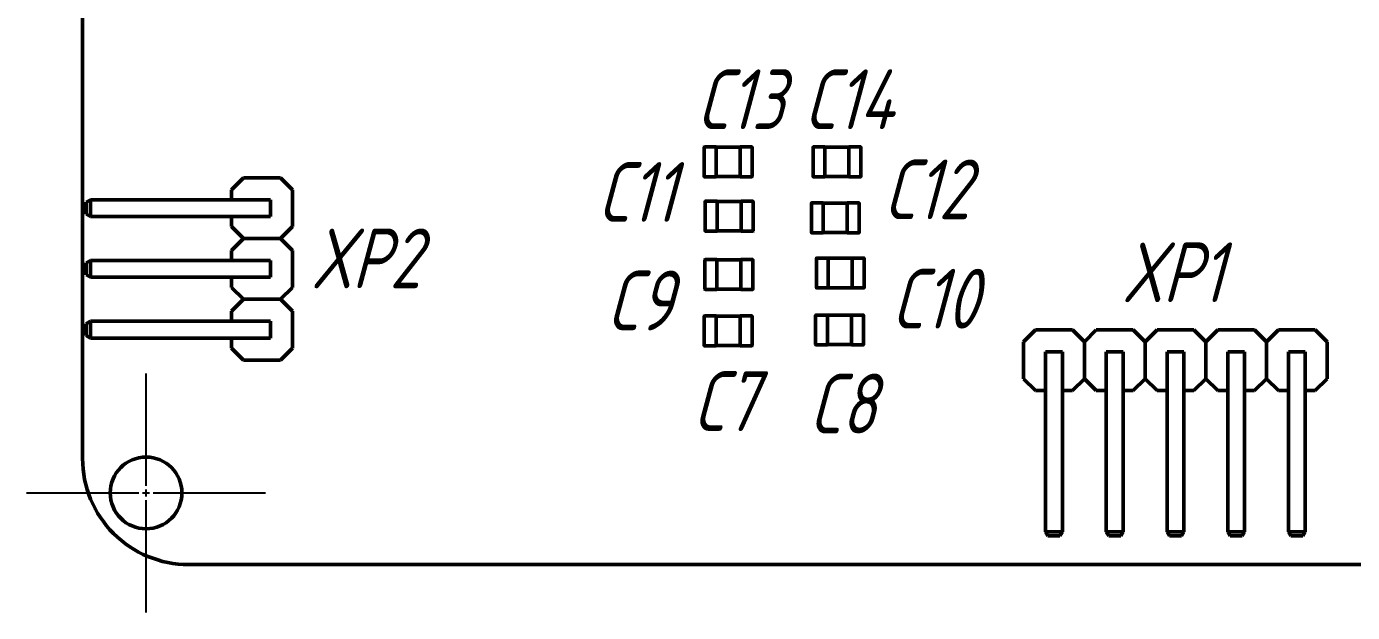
# Model space of a CAD drawing. Header units: millimetres. Extents: x 3004 to 446186229, y 1206 to 1506.
# Drawn here: x 3069.9 to 3125.3, y 1247.3 to 1271.9 of the extents above; entities that cross this region are included whole.
import ezdxf

# ---------------------------------------------------------------- set-up
doc = ezdxf.new("R2010")
doc.units = ezdxf.units.MM
doc.linetypes.add('CENTER2', pattern=[28.575, 19.05, -3.175, 3.175, -3.175])
doc.layers.add('Tonk', color=7, linetype='Continuous', lineweight=25)
doc.layers.add('Видимый контур (ГОСТ)', color=7, linetype='Continuous', lineweight=50)
doc.styles.get("Standard").update_dxf_attribs({"font": '', "width": 0.8, "oblique": 15})
doc.styles.get('Standard').set_extended_font_data('GOST type B')

# ---------------------------------------------------------------- blocks, each defined once
blk = doc.blocks.new('*U51')
at = {"layer": 'Tonk', "color": 0, "linetype": 'CENTER2', "transparency": 16777216}
for p, q in [((0, 0.3), (0, 5)), ((-5, 0), (-0.3, 0)), ((0.3, 0), (5, 0)), ((0, -5), (0, -0.3))]:
    blk.add_line(p, q, dxfattribs=at)
at = {"layer": 'Tonk', "color": 0, "linetype": 'Continuous', "transparency": 16777216}
for p, q in [((-0.15, 0), (0.15, 0)), ((0, -0.15), (0, 0.15))]:
    blk.add_line(p, q, dxfattribs=at)

msp = doc.modelspace()

# ---------------------------------------------------------------- linework, layer by layer
at = {"layer": 'Видимый контур (ГОСТ)'}
for p, q in [((3072.22695, 1298.39363), (3072.22195, 1253.77863)), ((3098.22695, 1266.80673), (3098.22695, 1265.57673)), ((3098.72695, 1266.81673), (3098.23695, 1266.81673)), ((3098.72695, 1266.81673), (3098.72695, 1266.80673)), ((3099.72695, 1266.80673), (3098.72695, 1266.80673)), ((3098.72695, 1266.80673), (3098.72695, 1265.57673)), ((3099.72695, 1266.81673), (3100.21695, 1266.81673)), ((3099.72695, 1266.81673), (3099.72695, 1266.80673)), ((3099.72695, 1266.80673), (3099.72695, 1265.57673)), ((3100.22695, 1266.80673), (3100.22695, 1265.57673)), ((3102.77695, 1266.80673), (3102.77695, 1265.57673)), ((3103.27695, 1266.81673), (3102.78695, 1266.81673)), ((3103.27695, 1266.81673), (3103.27695, 1266.80673)), ((3104.27695, 1266.80673), (3103.27695, 1266.80673)), ((3103.27695, 1266.80673), (3103.27695, 1265.57673)), ((3104.27695, 1266.81673), (3104.76695, 1266.81673)), ((3104.27695, 1266.81673), (3104.27695, 1266.80673)), ((3104.27695, 1266.80673), (3104.27695, 1265.57673)), ((3104.77695, 1266.80673), (3104.77695, 1265.57673)), ((3078.95695, 1265.52364), (3078.45695, 1265.02364)), ((3080.49695, 1265.52364), (3078.95695, 1265.52364)), ((3080.99695, 1265.02364), (3080.49695, 1265.52364)), ((3098.23695, 1265.56673), (3098.72695, 1265.56673)), ((3099.72695, 1265.57673), (3098.72695, 1265.57673)), ((3098.72695, 1265.57673), (3098.72695, 1265.56673)), ((3099.72695, 1265.57673), (3099.72695, 1265.56673)), ((3100.21695, 1265.56673), (3099.72695, 1265.56673)), ((3102.78695, 1265.56673), (3103.27695, 1265.56673)), ((3104.27695, 1265.57673), (3103.27695, 1265.57673)), ((3103.27695, 1265.57673), (3103.27695, 1265.56673)), ((3104.27695, 1265.57673), (3104.27695, 1265.56673)), ((3104.76695, 1265.56673), (3104.27695, 1265.56673)), ((3078.45695, 1265.02364), (3078.45695, 1264.60364)), ((3080.99695, 1263.48364), (3080.99695, 1265.02364)), ((3072.55016, 1264.60364), (3072.37695, 1264.50364)), ((3072.37695, 1264.50364), (3072.37695, 1264.00364)), ((3072.55016, 1264.60364), (3079.37695, 1264.60364)), ((3072.55016, 1263.90364), (3072.55016, 1264.60364)), ((3080.07695, 1264.60364), (3079.37695, 1264.60364)), ((3080.07695, 1263.90364), (3080.07695, 1264.60364)), ((3098.26695, 1264.53673), (3098.26695, 1263.30673)), ((3098.76695, 1264.54673), (3098.27695, 1264.54673)), ((3098.76695, 1264.54673), (3098.76695, 1264.53673)), ((3099.76695, 1264.53673), (3098.76695, 1264.53673)), ((3098.76695, 1264.53673), (3098.76695, 1263.30673)), ((3099.76695, 1264.54673), (3100.25695, 1264.54673)), ((3099.76695, 1264.54673), (3099.76695, 1264.53673)), ((3099.76695, 1264.53673), (3099.76695, 1263.30673)), ((3100.26695, 1264.53673), (3100.26695, 1263.30673)), ((3102.70695, 1264.46673), (3102.70695, 1263.23673)), ((3103.20695, 1264.47673), (3102.71695, 1264.47673)), ((3103.20695, 1264.47673), (3103.20695, 1264.46673)), ((3104.20695, 1264.46673), (3103.20695, 1264.46673)), ((3103.20695, 1264.46673), (3103.20695, 1263.23673)), ((3104.20695, 1264.47673), (3104.69695, 1264.47673)), ((3104.20695, 1264.47673), (3104.20695, 1264.46673)), ((3104.20695, 1264.46673), (3104.20695, 1263.23673)), ((3104.70695, 1264.46673), (3104.70695, 1263.23673)), ((3072.37695, 1264.00364), (3072.55016, 1263.90364)), ((3079.37695, 1263.90364), (3072.55016, 1263.90364)), ((3078.45695, 1263.90364), (3078.45695, 1263.48364)), ((3080.07695, 1263.90364), (3079.37695, 1263.90364)), ((3078.45695, 1263.48364), (3078.95695, 1262.98364)), ((3078.95695, 1262.98364), (3078.45695, 1262.48364)), ((3078.95695, 1262.98364), (3080.49695, 1262.98364)), ((3080.49695, 1262.98364), (3078.95695, 1262.98364)), ((3080.49695, 1262.98364), (3080.99695, 1263.48364)), ((3080.99695, 1262.48364), (3080.49695, 1262.98364)), ((3098.27695, 1263.29673), (3098.76695, 1263.29673)), ((3099.76695, 1263.30673), (3098.76695, 1263.30673)), ((3098.76695, 1263.30673), (3098.76695, 1263.29673)), ((3099.76695, 1263.30673), (3099.76695, 1263.29673)), ((3100.25695, 1263.29673), (3099.76695, 1263.29673)), ((3102.71695, 1263.22673), (3103.20695, 1263.22673)), ((3104.20695, 1263.23673), (3103.20695, 1263.23673)), ((3103.20695, 1263.23673), (3103.20695, 1263.22673)), ((3104.20695, 1263.23673), (3104.20695, 1263.22673)), ((3104.69695, 1263.22673), (3104.20695, 1263.22673)), ((3078.45695, 1262.48364), (3078.45695, 1262.06364)), ((3080.99695, 1260.94364), (3080.99695, 1262.48364)), ((3072.55016, 1262.06364), (3072.37695, 1261.96364)), ((3072.37695, 1261.96364), (3072.37695, 1261.46364)), ((3072.55016, 1262.06364), (3079.37695, 1262.06364)), ((3072.55016, 1261.36364), (3072.55016, 1262.06364)), ((3080.07695, 1262.06364), (3079.37695, 1262.06364)), ((3080.07695, 1261.36364), (3080.07695, 1262.06364)), ((3098.25695, 1262.09672), (3098.25695, 1260.86672)), ((3098.75695, 1262.10672), (3098.26695, 1262.10672)), ((3098.75695, 1262.10672), (3098.75695, 1262.09672)), ((3099.75695, 1262.09672), (3098.75695, 1262.09672)), ((3098.75695, 1262.09672), (3098.75695, 1260.86672)), ((3099.75695, 1262.10672), (3100.24695, 1262.10672)), ((3099.75695, 1262.10672), (3099.75695, 1262.09672)), ((3099.75695, 1262.09672), (3099.75695, 1260.86672)), ((3100.25695, 1262.09672), (3100.25695, 1260.86672)), ((3102.91695, 1262.15863), (3102.91695, 1260.92863)), ((3103.41695, 1262.16863), (3102.92695, 1262.16863)), ((3103.41695, 1262.16863), (3103.41695, 1262.15863)), ((3104.41695, 1262.15863), (3103.41695, 1262.15863)), ((3103.41695, 1262.15863), (3103.41695, 1260.92863)), ((3104.41695, 1262.16863), (3104.90695, 1262.16863)), ((3104.41695, 1262.16863), (3104.41695, 1262.15863)), ((3104.41695, 1262.15863), (3104.41695, 1260.92863)), ((3104.91695, 1262.15863), (3104.91695, 1260.92863)), ((3072.37695, 1261.46364), (3072.55016, 1261.36364)), ((3079.37695, 1261.36364), (3072.55016, 1261.36364)), ((3078.45695, 1261.36364), (3078.45695, 1260.94364)), ((3080.07695, 1261.36364), (3079.37695, 1261.36364)), ((3078.45695, 1260.94364), (3078.95695, 1260.44364)), ((3080.49695, 1260.44364), (3080.99695, 1260.94364)), ((3098.26695, 1260.85672), (3098.75695, 1260.85672)), ((3099.75695, 1260.86672), (3098.75695, 1260.86672)), ((3098.75695, 1260.86672), (3098.75695, 1260.85672)), ((3099.75695, 1260.86672), (3099.75695, 1260.85672)), ((3100.24695, 1260.85672), (3099.75695, 1260.85672)), ((3102.92695, 1260.91863), (3103.41695, 1260.91863)), ((3104.41695, 1260.92863), (3103.41695, 1260.92863)), ((3103.41695, 1260.92863), (3103.41695, 1260.91863)), ((3104.41695, 1260.92863), (3104.41695, 1260.91863)), ((3104.90695, 1260.91863), (3104.41695, 1260.91863)), ((3078.95695, 1260.44364), (3078.45695, 1259.94364)), ((3078.95695, 1260.44364), (3080.49695, 1260.44364)), ((3080.49695, 1260.44364), (3078.95695, 1260.44364)), ((3080.99695, 1259.94364), (3080.49695, 1260.44364)), ((3078.45695, 1259.94364), (3078.45695, 1259.52364)), ((3080.99695, 1258.40364), (3080.99695, 1259.94364)), ((3098.22695, 1259.73672), (3098.22695, 1258.50672)), ((3098.72695, 1259.74672), (3098.23695, 1259.74672)), ((3098.72695, 1259.74672), (3098.72695, 1259.73672)), ((3099.72695, 1259.73672), (3098.72695, 1259.73672)), ((3098.72695, 1259.73672), (3098.72695, 1258.50672)), ((3099.72695, 1259.74672), (3100.21695, 1259.74672)), ((3099.72695, 1259.74672), (3099.72695, 1259.73672)), ((3099.72695, 1259.73672), (3099.72695, 1258.50672)), ((3100.22695, 1259.73672), (3100.22695, 1258.50672)), ((3102.88695, 1259.77672), (3102.88695, 1258.54672)), ((3103.38695, 1259.78672), (3102.89695, 1259.78672)), ((3103.38695, 1259.78672), (3103.38695, 1259.77672)), ((3104.38695, 1259.77672), (3103.38695, 1259.77672)), ((3103.38695, 1259.77672), (3103.38695, 1258.54672)), ((3104.38695, 1259.78672), (3104.87695, 1259.78672)), ((3104.38695, 1259.78672), (3104.38695, 1259.77672)), ((3104.38695, 1259.77672), (3104.38695, 1258.54672)), ((3104.88695, 1259.77672), (3104.88695, 1258.54672)), ((3072.55016, 1259.52364), (3072.37695, 1259.42364)), ((3072.37695, 1259.42364), (3072.37695, 1258.92364)), ((3072.55016, 1259.52364), (3079.37695, 1259.52364)), ((3072.55016, 1258.82364), (3072.55016, 1259.52364)), ((3080.07695, 1259.52364), (3079.37695, 1259.52364)), ((3080.07695, 1258.82364), (3080.07695, 1259.52364)), ((3112.08691, 1259.16363), (3111.58691, 1258.66363)), ((3113.62691, 1259.16363), (3112.08691, 1259.16363)), ((3114.12691, 1258.66363), (3113.62691, 1259.16363)), ((3114.62691, 1259.16363), (3114.12691, 1258.66363)), ((3116.16691, 1259.16363), (3114.62691, 1259.16363)), ((3116.66691, 1258.66363), (3116.16691, 1259.16363)), ((3117.16691, 1259.16363), (3116.66691, 1258.66363)), ((3118.70691, 1259.16363), (3117.16691, 1259.16363)), ((3119.20691, 1258.66363), (3118.70691, 1259.16363)), ((3119.70691, 1259.16363), (3119.20691, 1258.66363)), ((3121.24691, 1259.16363), (3119.70691, 1259.16363)), ((3121.74691, 1258.66363), (3121.24691, 1259.16363)), ((3122.24691, 1259.16363), (3121.74691, 1258.66363)), ((3123.78691, 1259.16363), (3122.24691, 1259.16363)), ((3124.28691, 1258.66363), (3123.78691, 1259.16363)), ((3072.37695, 1258.92364), (3072.55016, 1258.82364)), ((3079.37695, 1258.82364), (3072.55016, 1258.82364)), ((3078.45695, 1258.82364), (3078.45695, 1258.40364)), ((3080.07695, 1258.82364), (3079.37695, 1258.82364)), ((3104.38695, 1258.54672), (3103.38695, 1258.54672)), ((3103.38695, 1258.54672), (3103.38695, 1258.53672)), ((3104.38695, 1258.54672), (3104.38695, 1258.53672)), ((3111.58691, 1258.66363), (3111.58691, 1257.12363)), ((3114.12691, 1257.12363), (3114.12691, 1258.66363)), ((3114.12691, 1258.66363), (3114.12691, 1257.12363)), ((3116.66691, 1257.12363), (3116.66691, 1258.66363)), ((3116.66691, 1258.66363), (3116.66691, 1257.12363)), ((3119.20691, 1257.12363), (3119.20691, 1258.66363)), ((3119.20691, 1258.66363), (3119.20691, 1257.12363)), ((3121.74691, 1257.12363), (3121.74691, 1258.66363)), ((3121.74691, 1258.66363), (3121.74691, 1257.12363)), ((3124.28691, 1257.12363), (3124.28691, 1258.66363)), ((3078.45695, 1258.40364), (3078.95695, 1257.90364)), ((3080.49695, 1257.90364), (3080.99695, 1258.40364)), ((3098.23695, 1258.49672), (3098.72695, 1258.49672)), ((3099.72695, 1258.50672), (3098.72695, 1258.50672)), ((3098.72695, 1258.50672), (3098.72695, 1258.49672)), ((3099.72695, 1258.50672), (3099.72695, 1258.49672)), ((3100.21695, 1258.49672), (3099.72695, 1258.49672)), ((3102.89695, 1258.53672), (3103.38695, 1258.53672)), ((3104.87695, 1258.53672), (3104.38695, 1258.53672)), ((3112.50691, 1258.24363), (3112.50691, 1257.54363)), ((3113.20691, 1258.24363), (3112.50691, 1258.24363)), ((3113.20691, 1258.24363), (3113.20691, 1257.54363)), ((3115.04691, 1258.24363), (3115.04691, 1257.54363)), ((3115.74691, 1258.24363), (3115.04691, 1258.24363)), ((3115.74691, 1258.24363), (3115.74691, 1257.54363)), ((3117.58691, 1258.24363), (3117.58691, 1257.54363)), ((3118.28691, 1258.24363), (3117.58691, 1258.24363)), ((3118.28691, 1258.24363), (3118.28691, 1257.54363)), ((3120.12691, 1258.24363), (3120.12691, 1257.54363)), ((3120.82691, 1258.24363), (3120.12691, 1258.24363)), ((3120.82691, 1258.24363), (3120.82691, 1257.54363)), ((3122.66691, 1258.24363), (3122.66691, 1257.54363)), ((3123.36691, 1258.24363), (3122.66691, 1258.24363)), ((3123.36691, 1258.24363), (3123.36691, 1257.54363)), ((3078.95695, 1257.90364), (3080.49695, 1257.90364)), ((3112.50691, 1250.71684), (3112.50691, 1257.54363)), ((3113.20691, 1257.54363), (3113.20691, 1250.71684)), ((3115.04691, 1250.71684), (3115.04691, 1257.54363)), ((3115.74691, 1257.54363), (3115.74691, 1250.71684)), ((3117.58691, 1250.71684), (3117.58691, 1257.54363)), ((3118.28691, 1257.54363), (3118.28691, 1250.71684)), ((3120.12691, 1250.71684), (3120.12691, 1257.54363)), ((3120.82691, 1257.54363), (3120.82691, 1250.71684)), ((3122.66691, 1250.71684), (3122.66691, 1257.54363)), ((3123.36691, 1257.54363), (3123.36691, 1250.71684)), ((3111.58691, 1257.12363), (3112.08691, 1256.62363)), ((3113.62691, 1256.62363), (3114.12691, 1257.12363)), ((3114.12691, 1257.12363), (3114.62691, 1256.62363)), ((3116.16691, 1256.62363), (3116.66691, 1257.12363)), ((3116.66691, 1257.12363), (3117.16691, 1256.62363)), ((3118.70691, 1256.62363), (3119.20691, 1257.12363)), ((3119.20691, 1257.12363), (3119.70691, 1256.62363)), ((3121.24691, 1256.62363), (3121.74691, 1257.12363)), ((3121.74691, 1257.12363), (3122.24691, 1256.62363)), ((3123.78691, 1256.62363), (3124.28691, 1257.12363)), ((3112.08691, 1256.62363), (3112.50691, 1256.62363)), ((3113.20691, 1256.62363), (3113.62691, 1256.62363)), ((3114.62691, 1256.62363), (3115.04691, 1256.62363)), ((3115.74691, 1256.62363), (3116.16691, 1256.62363)), ((3117.16691, 1256.62363), (3117.58691, 1256.62363)), ((3118.28691, 1256.62363), (3118.70691, 1256.62363)), ((3119.70691, 1256.62363), (3120.12691, 1256.62363)), ((3120.82691, 1256.62363), (3121.24691, 1256.62363)), ((3122.24691, 1256.62363), (3122.66691, 1256.62363)), ((3123.36691, 1256.62363), (3123.78691, 1256.62363)), ((3113.20691, 1250.71684), (3112.50691, 1250.71684)), ((3112.50691, 1250.71684), (3112.60691, 1250.54363)), ((3112.60691, 1250.54363), (3113.10691, 1250.54363)), ((3113.10691, 1250.54363), (3113.20691, 1250.71684)), ((3115.74691, 1250.71684), (3115.04691, 1250.71684)), ((3115.04691, 1250.71684), (3115.14691, 1250.54363)), ((3115.14691, 1250.54363), (3115.64691, 1250.54363)), ((3115.64691, 1250.54363), (3115.74691, 1250.71684)), ((3118.28691, 1250.71684), (3117.58691, 1250.71684)), ((3117.58691, 1250.71684), (3117.68691, 1250.54363)), ((3117.68691, 1250.54363), (3118.18691, 1250.54363)), ((3118.18691, 1250.54363), (3118.28691, 1250.71684)), ((3120.82691, 1250.71684), (3120.12691, 1250.71684)), ((3120.12691, 1250.71684), (3120.22691, 1250.54363)), ((3120.22691, 1250.54363), (3120.72691, 1250.54363)), ((3120.72691, 1250.54363), (3120.82691, 1250.71684)), ((3123.36691, 1250.71684), (3122.66691, 1250.71684)), ((3122.66691, 1250.71684), (3122.76691, 1250.54363)), ((3122.76691, 1250.54363), (3123.26691, 1250.54363)), ((3123.26691, 1250.54363), (3123.36691, 1250.71684)), ((3076.65195, 1249.34963), (3076.55695, 1249.34363)), ((3076.55695, 1249.34363), (3179.71695, 1249.34363))]:
    msp.add_line(p, q, dxfattribs=at)
msp.add_circle((3074.87695, 1252.34363), 1.5, dxfattribs=at)
for centre, radius, start, end in [((3098.23695, 1266.80673), 0.01, 90.000005, 180.000005), ((3100.21695, 1266.80673), 0.01, 0.000005, 90.000005), ((3102.78695, 1266.80673), 0.01, 90.000005, 180.000005), ((3104.76695, 1266.80673), 0.01, 0.000005, 90.000005), ((3098.23695, 1265.57673), 0.01, 180.000005, 270.000005), ((3100.21695, 1265.57673), 0.01, 270.000005, 0.000005), ((3102.78695, 1265.57673), 0.01, 180.000005, 270.000005), ((3104.76695, 1265.57673), 0.01, 270.000005, 0.000005), ((3098.27695, 1264.53673), 0.01, 90.000005, 180.000005), ((3100.25695, 1264.53673), 0.01, 0.000005, 90.000005), ((3102.71695, 1264.46673), 0.01, 90.000005, 180.000005), ((3104.69695, 1264.46673), 0.01, 0.000005, 90.000005), ((3079.72695, 1264.25363), 0.35, 269.509657, 269.511785), ((3079.72695, 1264.25366), 0.35002, 270.488225, 270.490353), ((3098.27695, 1263.30673), 0.01, 180.000005, 270.000005), ((3100.25695, 1263.30673), 0.01, 270.000005, 0.000005), ((3102.71695, 1263.23673), 0.01, 180.000005, 270.000005), ((3104.69695, 1263.23673), 0.01, 270.000005, 0.000005), ((3098.26695, 1262.09672), 0.01, 90.000005, 180.000005), ((3100.24695, 1262.09672), 0.01, 0.000005, 90.000005), ((3102.92695, 1262.15863), 0.01, 90.000005, 180.000005), ((3104.90695, 1262.15863), 0.01, 0.000005, 90.000005), ((3079.72695, 1261.71362), 0.34999, 269.527494, 269.529703), ((3079.72695, 1261.71364), 0.35001, 270.470307, 270.472516), ((3098.26695, 1260.86672), 0.01, 180.000005, 270.000005), ((3100.24695, 1260.86672), 0.01, 270.000005, 0.000005), ((3102.92695, 1260.92863), 0.01, 180.000005, 270.000005), ((3104.90695, 1260.92863), 0.01, 270.000005, 0.000005), ((3098.23695, 1259.73672), 0.01, 90.000005, 180.000005), ((3100.21695, 1259.73672), 0.01, 0.000005, 90.000005), ((3102.89695, 1259.77672), 0.01, 90.000005, 180.000005), ((3104.87695, 1259.77672), 0.01, 0.000005, 90.000005), ((3079.72695, 1259.17363), 0.35, 269.546031, 269.548331), ((3079.72695, 1259.17361), 0.34998, 270.451679, 270.453979), ((3102.89695, 1258.54672), 0.01, 180.000005, 270.000005), ((3104.87695, 1258.54672), 0.01, 270.000005, 0.000005), ((3098.23695, 1258.50672), 0.01, 180.000005, 270.000005), ((3100.21695, 1258.50672), 0.01, 270.000005, 0.000005), ((3076.65019, 1253.77787), 4.42825, 179.990219, 270.022709)]:
    msp.add_arc(centre, radius, start, end, dxfattribs=at)

# ---------------------------------------------------------------- block references
at = {"layer": 'Tonk', "linetype": 'CENTER2'}
msp.add_blockref('*U51', (3074.87695, 1252.34363), dxfattribs=at)

# ---------------------------------------------------------------- texts
at = {"layer": 'Tonk', "char_height": 2.5, "attachment_point": 1}
for s, insert in [('C13', (3097.87919, 1270.05888)), ('C14', (3102.3703, 1270.05888)), ('C11', (3093.73303, 1266.18244)), ('C12', (3105.6989, 1266.29134)), ('XP2', (3081.7645, 1263.40434)), ('XP1', (3115.68485, 1262.82341)), ('C9', (3094.1113, 1261.64435)), ('C10', (3106.02633, 1261.71909)), ('C7', (3097.72072, 1257.43633)), ('C8', (3102.58166, 1257.33073))]:
    msp.add_mtext_dynamic_manual_height_columns(s, width=6.4128481, gutter_width=20, heights=[0], dxfattribs=dict(at, insert=insert))

doc.saveas('drawing.dxf')
